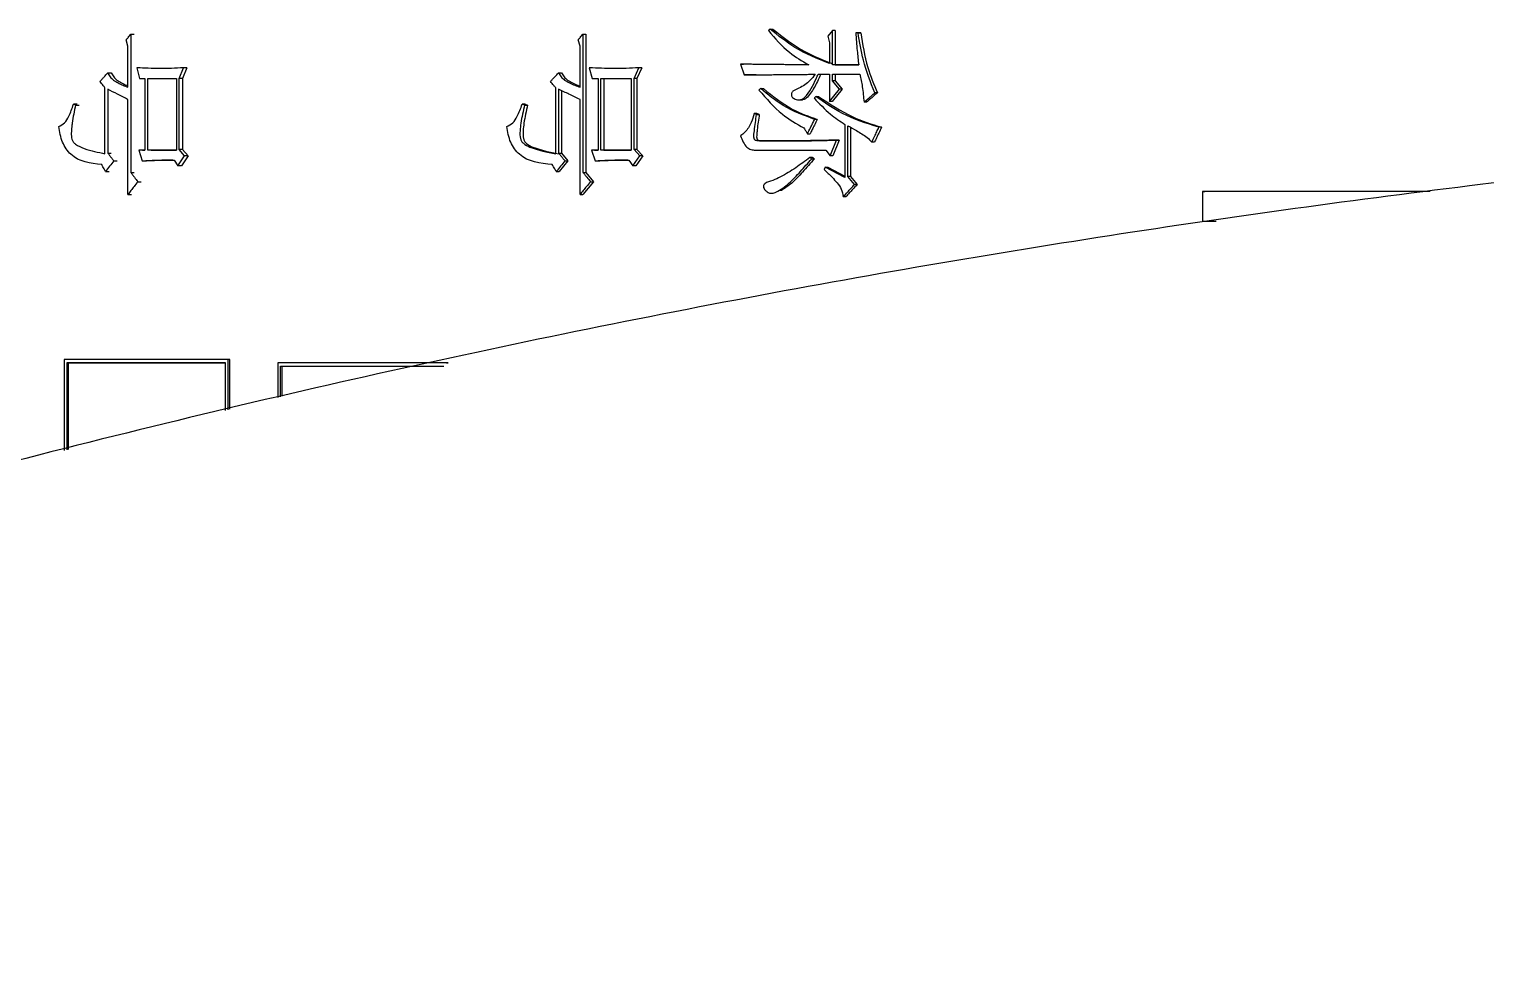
# Model space of a CAD drawing. Header units: millimetres. Extents: x 2063 to 4500, y 825 to 2548.
# Drawn here: x 3172.11 to 3194.12, y 1504.38 to 1518.51 of the extents above; entities that cross this region are included whole.
import ezdxf

# ---------------------------------------------------------------- set-up
doc = ezdxf.new("R2010")
doc.units = ezdxf.units.MM

msp = doc.modelspace()

# ---------------------------------------------------------------- linework, layer by layer
at = {"color": 7, "linetype": 'Continuous', "lineweight": 25}
for p, q in [((3183.307, 1518.514), (3183.348, 1518.514)), ((3173.606, 1518.254), (3173.581, 1518.351)), ((3173.648, 1518.438), (3173.648, 1516.35)), ((3173.648, 1518.438), (3173.701, 1518.438)), ((3180.435, 1518.254), (3180.408, 1518.351)), ((3180.479, 1518.438), (3180.479, 1516.35)), ((3180.479, 1518.438), (3180.523, 1518.438)), ((3180.523, 1518.438), (3180.523, 1516.35)), ((3184.248, 1518.492), (3184.176, 1518.405)), ((3184.176, 1518.405), (3184.203, 1518.308)), ((3184.203, 1518.308), (3184.203, 1517.994)), ((3184.248, 1517.973), (3184.248, 1518.492)), ((3184.287, 1518.492), (3184.248, 1518.492)), ((3184.287, 1518.492), (3184.287, 1517.973)), ((3184.635, 1518.459), (3184.599, 1518.459)), ((3184.638, 1518.459), (3184.599, 1518.459)), ((3184.635, 1518.459), (3184.674, 1518.459)), ((3184.674, 1518.459), (3184.638, 1518.459)), ((3173.606, 1517.637), (3173.606, 1518.254)), ((3180.435, 1517.637), (3180.435, 1518.254)), ((3173.301, 1517.854), (3173.355, 1517.854)), ((3173.739, 1517.929), (3173.78, 1517.767)), ((3173.792, 1517.929), (3173.739, 1517.929)), ((3174.378, 1517.767), (3174.445, 1517.929)), ((3174.497, 1517.929), (3174.431, 1517.767)), ((3174.497, 1517.929), (3174.445, 1517.929)), ((3180.111, 1517.854), (3180.156, 1517.854)), ((3180.575, 1517.929), (3180.619, 1517.767)), ((3180.619, 1517.929), (3180.575, 1517.929)), ((3181.252, 1517.767), (3181.322, 1517.929)), ((3181.366, 1517.929), (3181.295, 1517.767)), ((3181.366, 1517.929), (3181.322, 1517.929)), ((3182.861, 1517.983), (3182.914, 1517.821)), ((3182.861, 1517.983), (3182.902, 1517.983)), ((3184.644, 1517.973), (3184.248, 1517.973)), ((3184.287, 1517.973), (3184.248, 1517.973)), ((3184.287, 1517.973), (3184.644, 1517.973)), ((3173.259, 1516.631), (3173.259, 1517.626)), ((3173.78, 1517.767), (3173.863, 1517.767)), ((3173.863, 1517.767), (3173.863, 1516.685)), ((3173.904, 1517.767), (3174.337, 1517.767)), ((3173.904, 1516.685), (3173.904, 1517.767)), ((3174.337, 1517.767), (3174.337, 1516.685)), ((3174.378, 1516.696), (3174.378, 1517.767)), ((3174.431, 1517.767), (3174.378, 1517.767)), ((3174.431, 1517.767), (3174.431, 1516.696)), ((3180.067, 1516.631), (3180.067, 1517.626)), ((3180.619, 1517.767), (3180.707, 1517.767)), ((3180.707, 1517.767), (3180.707, 1516.685)), ((3180.75, 1517.767), (3181.208, 1517.767)), ((3180.75, 1516.685), (3180.75, 1517.767)), ((3180.795, 1517.767), (3180.795, 1516.685)), ((3181.208, 1517.767), (3181.208, 1516.685)), ((3181.252, 1516.696), (3181.252, 1517.767)), ((3181.295, 1517.767), (3181.252, 1517.767)), ((3181.295, 1517.767), (3181.295, 1516.696)), ((3182.956, 1517.821), (3182.914, 1517.821)), ((3183.094, 1517.823), (3182.956, 1517.821)), ((3184.032, 1517.832), (3184.203, 1517.832)), ((3184.203, 1517.832), (3184.203, 1517.421)), ((3184.248, 1517.832), (3184.662, 1517.832)), ((3184.248, 1517.735), (3184.248, 1517.832)), ((3184.356, 1517.605), (3184.248, 1517.735)), ((3184.287, 1517.735), (3184.248, 1517.735)), ((3184.287, 1517.832), (3184.287, 1517.735)), ((3184.287, 1517.735), (3184.395, 1517.605)), ((3173.301, 1517.605), (3173.301, 1516.642)), ((3173.606, 1516.015), (3173.606, 1517.453)), ((3180.111, 1517.605), (3180.111, 1516.642)), ((3180.156, 1517.584), (3180.156, 1516.642)), ((3180.435, 1516.015), (3180.435, 1517.453)), ((3183.164, 1517.616), (3183.205, 1517.616)), ((3183.756, 1517.446), (3183.796, 1517.446)), ((3183.996, 1517.497), (3184.036, 1517.497)), ((3184.203, 1517.421), (3184.356, 1517.605)), ((3184.243, 1517.421), (3184.203, 1517.421)), ((3184.395, 1517.605), (3184.243, 1517.421)), ((3184.395, 1517.605), (3184.356, 1517.605)), ((3184.764, 1517.41), (3184.725, 1517.41)), ((3184.926, 1517.551), (3184.887, 1517.551)), ((3172.815, 1517.367), (3172.783, 1517.378)), ((3172.837, 1517.378), (3172.783, 1517.378)), ((3172.815, 1517.367), (3172.87, 1517.367)), ((3179.596, 1517.367), (3179.561, 1517.378)), ((3179.607, 1517.378), (3179.561, 1517.378)), ((3179.596, 1517.367), (3179.642, 1517.367)), ((3179.607, 1517.378), (3179.642, 1517.367)), ((3183.102, 1517.226), (3183.066, 1517.237)), ((3183.102, 1517.226), (3183.143, 1517.226)), ((3183.143, 1517.226), (3183.107, 1517.237)), ((3184.018, 1517.151), (3183.978, 1517.151)), ((3184.437, 1517.075), (3184.437, 1516.274)), ((3184.482, 1516.285), (3184.482, 1517.053)), ((3184.521, 1517.031), (3184.521, 1516.285)), ((3184.989, 1517.032), (3184.95, 1517.032)), ((3183.17, 1516.826), (3183.128, 1516.826)), ((3183.871, 1516.934), (3183.911, 1516.934)), ((3184.212, 1516.599), (3184.311, 1516.837)), ((3184.35, 1516.837), (3184.252, 1516.599)), ((3184.35, 1516.837), (3184.311, 1516.837)), ((3173.301, 1516.642), (3173.355, 1516.642)), ((3173.772, 1516.685), (3173.821, 1516.523)), ((3173.863, 1516.685), (3173.772, 1516.685)), ((3173.825, 1516.685), (3173.772, 1516.685)), ((3173.825, 1516.685), (3173.863, 1516.685)), ((3174.337, 1516.685), (3173.904, 1516.685)), ((3173.957, 1516.685), (3173.904, 1516.685)), ((3173.958, 1516.685), (3174.337, 1516.685)), ((3174.303, 1516.534), (3174.362, 1516.447)), ((3174.362, 1516.447), (3174.462, 1516.599)), ((3174.462, 1516.599), (3174.378, 1516.696)), ((3174.431, 1516.696), (3174.378, 1516.696)), ((3174.514, 1516.599), (3174.414, 1516.447)), ((3174.431, 1516.696), (3174.514, 1516.599)), ((3174.514, 1516.599), (3174.462, 1516.599)), ((3180.111, 1516.642), (3180.156, 1516.642)), ((3180.156, 1516.642), (3180.252, 1516.523)), ((3180.61, 1516.685), (3180.663, 1516.523)), ((3180.707, 1516.685), (3180.61, 1516.685)), ((3180.654, 1516.685), (3180.61, 1516.685)), ((3180.654, 1516.685), (3180.707, 1516.685)), ((3181.208, 1516.685), (3180.75, 1516.685)), ((3180.795, 1516.685), (3180.75, 1516.685)), ((3180.795, 1516.685), (3181.208, 1516.685)), ((3181.173, 1516.534), (3181.234, 1516.447)), ((3181.234, 1516.447), (3181.34, 1516.599)), ((3181.34, 1516.599), (3181.252, 1516.696)), ((3181.295, 1516.696), (3181.252, 1516.696)), ((3181.384, 1516.599), (3181.278, 1516.447)), ((3181.295, 1516.696), (3181.384, 1516.599)), ((3181.384, 1516.599), (3181.34, 1516.599)), ((3183.084, 1516.685), (3184.149, 1516.685)), ((3183.947, 1516.577), (3183.907, 1516.577)), ((3183.933, 1516.556), (3183.974, 1516.556)), ((3184.149, 1516.685), (3184.212, 1516.599)), ((3184.252, 1516.599), (3184.212, 1516.599)), ((3173.268, 1516.361), (3173.322, 1516.361)), ((3173.391, 1516.523), (3173.445, 1516.523)), ((3173.648, 1516.35), (3173.701, 1516.35)), ((3173.821, 1516.523), (3173.875, 1516.523)), ((3174.414, 1516.447), (3174.362, 1516.447)), ((3180.076, 1516.361), (3180.121, 1516.361)), ((3180.252, 1516.523), (3180.121, 1516.361)), ((3180.207, 1516.523), (3180.252, 1516.523)), ((3180.479, 1516.35), (3180.523, 1516.35)), ((3180.523, 1516.35), (3180.637, 1516.209)), ((3180.663, 1516.523), (3180.707, 1516.523)), ((3181.278, 1516.447), (3181.234, 1516.447)), ((3184.14, 1516.426), (3184.122, 1516.393)), ((3184.437, 1516.274), (3184.14, 1516.426)), ((3184.14, 1516.426), (3184.18, 1516.426)), ((3184.18, 1516.426), (3184.437, 1516.294)), ((3173.755, 1516.209), (3173.808, 1516.209)), ((3180.637, 1516.209), (3180.479, 1516.015)), ((3180.593, 1516.209), (3180.637, 1516.209)), ((3184.581, 1516.166), (3184.482, 1516.285)), ((3184.521, 1516.285), (3184.482, 1516.285)), ((3184.521, 1516.285), (3184.62, 1516.166)), ((3184.62, 1516.166), (3184.581, 1516.166)), ((3173.606, 1516.015), (3173.66, 1516.015)), ((3180.435, 1516.015), (3180.479, 1516.015)), ((3183.445, 1516.079), (3183.486, 1516.079)), ((3184.449, 1515.982), (3184.41, 1515.982)), ((3189.839, 1516.062), (3189.839, 1515.613)), ((3189.839, 1516.062), (3189.871, 1516.062)), ((3189.839, 1515.613), (3190.043, 1515.613)), ((3172.644, 1513.524), (3172.644, 1512.149)), ((3172.672, 1513.524), (3172.644, 1513.524)), ((3174.504, 1513.524), (3172.672, 1513.524)), ((3172.682, 1513.474), (3172.682, 1512.159)), ((3172.71, 1513.474), (3172.682, 1513.474)), ((3172.71, 1512.165), (3172.71, 1513.474)), ((3175.145, 1513.524), (3174.706, 1513.524)), ((3175.081, 1512.755), (3175.081, 1513.474)), ((3175.119, 1512.765), (3175.119, 1513.524)), ((3175.145, 1513.524), (3175.119, 1513.524)), ((3175.145, 1512.771), (3175.145, 1513.524)), ((3175.869, 1513.474), (3175.869, 1512.951)), ((3175.894, 1513.474), (3175.869, 1513.474)), ((3178.442, 1513.474), (3175.894, 1513.474)), ((3178.418, 1513.474), (3178.442, 1513.474)), ((3175.908, 1512.961), (3175.908, 1513.424)), ((3175.908, 1513.424), (3175.933, 1513.424)), ((3175.933, 1512.967), (3175.933, 1513.424))]:
    msp.add_line(p, q, dxfattribs=at)
at = {"color": 7, "linetype": 'Continuous', "lineweight": 25, "flags": 128}
for points in [[(3183.307, 1518.514), (3183.294, 1518.503), (3183.28, 1518.492)], [(3183.164, 1517.616), (3183.157, 1517.61), (3183.147, 1517.602), (3183.137, 1517.594)], [(3183.996, 1517.497), (3183.99, 1517.491), (3183.98, 1517.483), (3183.969, 1517.475)], [(3183.107, 1517.237), (3183.09, 1517.237), (3183.078, 1517.237), (3183.066, 1517.237)], [(3183.933, 1516.556), (3183.92, 1516.566), (3183.907, 1516.577)], [(3183.947, 1516.577), (3183.954, 1516.572), (3183.96, 1516.566), (3183.974, 1516.556)]]:
    msp.add_lwpolyline(points, dxfattribs=at)
at = {"color": 7, "linetype": 'Continuous', "lineweight": 25}
for points, knots in [([(3184.203, 1517.994), (3184.024, 1518.066), (3183.703, 1518.195), (3183.429, 1518.416), (3183.307, 1518.514)], [0, 0, 0, 0, 0.55626, 1, 1, 1, 1]), ([(3183.348, 1518.514), (3183.504, 1518.391), (3183.781, 1518.174), (3184.102, 1518.049), (3184.243, 1517.994)], [0, 0, 0, 0, 0.5633447, 1, 1, 1, 1]), ([(3173.581, 1518.351), (3173.591, 1518.364), (3173.607, 1518.384), (3173.629, 1518.413), (3173.641, 1518.429), (3173.648, 1518.438)], [0, 0, 0, 0, 0.4283604, 0.7141802, 1, 1, 1, 1]), ([(3180.408, 1518.351), (3180.418, 1518.364), (3180.435, 1518.384), (3180.458, 1518.413), (3180.472, 1518.43), (3180.479, 1518.438)], [0, 0, 0, 0, 0.42836, 0.71418, 1, 1, 1, 1]), ([(3183.28, 1518.492), (3183.381, 1518.375), (3183.56, 1518.167), (3183.789, 1518.032), (3183.889, 1517.973)], [0, 0, 0, 0, 0.56439, 1, 1, 1, 1]), ([(3184.599, 1518.459), (3184.606, 1518.369), (3184.618, 1518.207), (3184.636, 1518.045), (3184.644, 1517.973)], [0, 0, 0, 0, 0.555754, 1, 1, 1, 1]), ([(3184.887, 1517.551), (3184.823, 1517.714), (3184.707, 1518.007), (3184.657, 1518.32), (3184.635, 1518.459)], [0, 0, 0, 0, 0.557097, 1, 1, 1, 1]), ([(3184.674, 1518.459), (3184.702, 1518.283), (3184.753, 1517.968), (3184.873, 1517.678), (3184.926, 1517.551)], [0, 0, 0, 0, 0.5629725, 1, 1, 1, 1]), ([(3173.185, 1517.724), (3173.196, 1517.735), (3173.216, 1517.758), (3173.255, 1517.802), (3173.283, 1517.833), (3173.301, 1517.854)], [0, 0, 0, 0, 0.2674634, 0.534927, 1, 1, 1, 1]), ([(3173.301, 1517.854), (3173.312, 1517.832), (3173.335, 1517.789), (3173.39, 1517.739), (3173.457, 1517.699), (3173.531, 1517.665), (3173.581, 1517.646), (3173.606, 1517.637)], [0, 0, 0, 0, 0.176065, 0.348002, 0.566634, 0.783694, 1, 1, 1, 1]), ([(3173.355, 1517.854), (3173.366, 1517.832), (3173.389, 1517.789), (3173.444, 1517.739), (3173.51, 1517.699), (3173.567, 1517.672), (3173.599, 1517.66), (3173.606, 1517.658)], [0, 0, 0, 0, 0.208214, 0.411477, 0.669881, 0.9264, 1, 1, 1, 1]), ([(3174.445, 1517.929), (3174.385, 1517.926), (3174.266, 1517.92), (3174.031, 1517.916), (3173.855, 1517.924), (3173.739, 1517.929)], [0, 0, 0, 0, 0.2520851, 0.5041975, 1, 1, 1, 1]), ([(3179.989, 1517.724), (3180, 1517.735), (3180.021, 1517.759), (3180.062, 1517.802), (3180.092, 1517.834), (3180.111, 1517.854)], [0, 0, 0, 0, 0.267463, 0.534927, 1, 1, 1, 1]), ([(3180.111, 1517.854), (3180.123, 1517.832), (3180.147, 1517.789), (3180.206, 1517.739), (3180.276, 1517.699), (3180.355, 1517.665), (3180.408, 1517.646), (3180.435, 1517.637)], [0, 0, 0, 0, 0.176065, 0.348002, 0.566634, 0.783694, 1, 1, 1, 1]), ([(3180.156, 1517.854), (3180.168, 1517.832), (3180.192, 1517.789), (3180.251, 1517.739), (3180.321, 1517.699), (3180.385, 1517.671), (3180.423, 1517.657), (3180.435, 1517.653)], [0, 0, 0, 0, 0.200458, 0.396149, 0.644927, 0.891891, 1, 1, 1, 1]), ([(3181.322, 1517.929), (3181.259, 1517.926), (3181.134, 1517.92), (3180.884, 1517.916), (3180.698, 1517.924), (3180.575, 1517.929)], [0, 0, 0, 0, 0.252085, 0.504198, 1, 1, 1, 1]), ([(3183.889, 1517.973), (3183.784, 1517.974), (3183.665, 1517.975), (3183.521, 1517.977), (3183.456, 1517.977), (3183.377, 1517.978), (3183.298, 1517.979), (3183.22, 1517.98), (3183.141, 1517.981), (3183.076, 1517.981), (3183.03, 1517.982), (3182.998, 1517.982), (3182.965, 1517.982), (3182.932, 1517.983), (3182.906, 1517.983), (3182.885, 1517.983), (3182.869, 1517.983), (3182.861, 1517.983)], [0, 0, 0, 0, 0.305862, 0.344095, 0.42056, 0.497026, 0.573491, 0.649956, 0.726422, 0.802887, 0.84112, 0.860236, 0.898469, 0.936701, 0.955818, 0.974934, 1, 1, 1, 1]), ([(3173.259, 1517.626), (3173.25, 1517.639), (3173.233, 1517.661), (3173.208, 1517.694), (3173.193, 1517.714), (3173.185, 1517.724)], [0, 0, 0, 0, 0.384577, 0.692287, 1, 1, 1, 1]), ([(3180.067, 1517.626), (3180.057, 1517.639), (3180.039, 1517.661), (3180.013, 1517.694), (3179.997, 1517.714), (3179.989, 1517.724)], [0, 0, 0, 0, 0.384577, 0.692288, 1, 1, 1, 1]), ([(3182.914, 1517.821), (3183.032, 1517.822), (3183.179, 1517.824), (3183.356, 1517.826), (3183.43, 1517.826), (3183.504, 1517.827), (3183.563, 1517.828), (3183.636, 1517.828), (3183.695, 1517.829), (3183.755, 1517.83), (3183.799, 1517.83), (3183.836, 1517.83), (3183.873, 1517.831), (3183.902, 1517.831), (3183.932, 1517.831), (3183.958, 1517.832), (3183.976, 1517.832), (3183.987, 1517.832)], [0, 0, 0, 0, 0.329938, 0.412422, 0.494907, 0.536149, 0.618633, 0.659875, 0.74236, 0.783602, 0.824844, 0.866086, 0.886707, 0.927949, 0.94857, 0.969192, 1, 1, 1, 1]), ([(3183.987, 1517.832), (3183.962, 1517.8), (3183.894, 1517.714), (3183.777, 1517.631), (3183.678, 1517.596), (3183.643, 1517.57), (3183.632, 1517.554), (3183.627, 1517.535), (3183.627, 1517.516), (3183.633, 1517.496), (3183.648, 1517.477), (3183.681, 1517.457), (3183.724, 1517.443), (3183.772, 1517.446), (3183.815, 1517.469), (3183.915, 1517.576), (3183.977, 1517.711), (3184.028, 1517.822), (3184.032, 1517.832)], [0, 0, 0, 0, 0.104817, 0.288489, 0.371154, 0.389962, 0.405383, 0.420813, 0.436756, 0.454227, 0.471615, 0.498268, 0.557765, 0.592477, 0.62706, 0.687172, 0.972715, 1, 1, 1, 1]), ([(3184.072, 1517.832), (3184.055, 1517.795), (3184.01, 1517.695), (3183.939, 1517.57), (3183.867, 1517.478), (3183.821, 1517.449), (3183.801, 1517.448), (3183.796, 1517.447)], [0, 0, 0, 0, 0.248213, 0.663929, 0.873309, 0.966875, 1, 1, 1, 1]), ([(3184.662, 1517.832), (3184.675, 1517.769), (3184.704, 1517.63), (3184.717, 1517.488), (3184.725, 1517.41)], [0, 0, 0, 0, 0.449849, 1, 1, 1, 1]), ([(3173.606, 1517.453), (3173.58, 1517.466), (3173.528, 1517.492), (3173.426, 1517.543), (3173.35, 1517.58), (3173.301, 1517.605)], [0, 0, 0, 0, 0.257226, 0.514452, 1, 1, 1, 1]), ([(3180.435, 1517.453), (3180.407, 1517.466), (3180.351, 1517.492), (3180.243, 1517.543), (3180.163, 1517.58), (3180.111, 1517.605)], [0, 0, 0, 0, 0.257226, 0.514452, 1, 1, 1, 1]), ([(3183.137, 1517.594), (3183.249, 1517.464), (3183.448, 1517.232), (3183.705, 1517.085), (3183.817, 1517.021)], [0, 0, 0, 0, 0.564262, 1, 1, 1, 1]), ([(3183.978, 1517.151), (3183.815, 1517.211), (3183.52, 1517.319), (3183.273, 1517.524), (3183.164, 1517.616)], [0, 0, 0, 0, 0.555457, 1, 1, 1, 1]), ([(3183.205, 1517.616), (3183.346, 1517.502), (3183.594, 1517.3), (3183.89, 1517.196), (3184.018, 1517.151)], [0, 0, 0, 0, 0.564, 1, 1, 1, 1]), ([(3183.969, 1517.475), (3184.049, 1517.389), (3184.191, 1517.236), (3184.362, 1517.124), (3184.437, 1517.075)], [0, 0, 0, 0, 0.563218, 1, 1, 1, 1]), ([(3184.95, 1517.032), (3184.761, 1517.091), (3184.422, 1517.198), (3184.127, 1517.405), (3183.996, 1517.497)], [0, 0, 0, 0, 0.556899, 1, 1, 1, 1]), ([(3184.036, 1517.497), (3184.205, 1517.385), (3184.504, 1517.185), (3184.841, 1517.078), (3184.989, 1517.032)], [0, 0, 0, 0, 0.562345, 1, 1, 1, 1]), ([(3184.725, 1517.41), (3184.749, 1517.431), (3184.788, 1517.465), (3184.842, 1517.512), (3184.872, 1517.538), (3184.887, 1517.551)], [0, 0, 0, 0, 0.447799, 0.7239, 1, 1, 1, 1]), ([(3184.926, 1517.551), (3184.902, 1517.53), (3184.863, 1517.496), (3184.809, 1517.449), (3184.779, 1517.423), (3184.764, 1517.41)], [0, 0, 0, 0, 0.448155, 0.724078, 1, 1, 1, 1]), ([(3214.929, 1517.398), (3212.368, 1517.373), (3208.788, 1517.338), (3203.519, 1517.059), (3199.054, 1516.724), (3193.738, 1516.158), (3188.169, 1515.385), (3182.356, 1514.375), (3176.384, 1513.119), (3170.308, 1511.608), (3164.17, 1509.837), (3158.005, 1507.803), (3151.842, 1505.504), (3145.705, 1502.939), (3139.617, 1500.108), (3133.597, 1497.014), (3127.664, 1493.66), (3121.835, 1490.048), (3116.125, 1486.182), (3110.55, 1482.068), (3105.123, 1477.711), (3099.857, 1473.116), (3094.766, 1468.292), (3089.861, 1463.244), (3085.154, 1457.981), (3080.656, 1452.511), (3076.378, 1446.843), (3072.329, 1440.986), (3068.52, 1434.949), (3064.958, 1428.743), (3061.653, 1422.379), (3058.612, 1415.866), (3055.843, 1409.217), (3053.352, 1402.443), (3051.147, 1395.555), (3049.232, 1388.566), (3047.614, 1381.489), (3046.296, 1374.335), (3045.283, 1367.118), (3044.579, 1359.851), (3044.186, 1352.547), (3044.107, 1345.219), (3044.344, 1337.881), (3044.898, 1330.546), (3045.77, 1323.228), (3046.96, 1315.941), (3048.469, 1308.699), (3050.294, 1301.514), (3052.434, 1294.401), (3054.888, 1287.374), (3057.653, 1280.445), (3060.725, 1273.629), (3064.103, 1266.938), (3067.78, 1260.386), (3071.754, 1253.986), (3076.019, 1247.751), (3080.57, 1241.693), (3085.402, 1235.824), (3090.509, 1230.158), (3095.886, 1224.705), (3101.332, 1219.658), (3106.806, 1215.006), (3112.264, 1210.736), (3117.889, 1206.694), (3123.67, 1202.885), (3129.598, 1199.317), (3135.66, 1195.995), (3141.846, 1192.925), (3148.143, 1190.112), (3154.536, 1187.56), (3161.011, 1185.274), (3167.549, 1183.257), (3174.124, 1181.515), (3180.697, 1180.05), (3187.191, 1178.868), (3193.48, 1177.971), (3199.004, 1177.388), (3203.887, 1177.02), (3208.711, 1176.78), (3214.685, 1176.663), (3220.202, 1176.774), (3225.471, 1177.045), (3229.936, 1177.383), (3235.252, 1177.948), (3240.821, 1178.721), (3246.634, 1179.731), (3252.605, 1180.987), (3258.681, 1182.498), (3264.819, 1184.269), (3270.985, 1186.303), (3277.148, 1188.602), (3283.285, 1191.168), (3289.373, 1193.998), (3295.393, 1197.092), (3301.325, 1200.446), (3307.155, 1204.059), (3312.864, 1207.924), (3318.44, 1212.038), (3323.867, 1216.396), (3329.133, 1220.99), (3334.224, 1225.814), (3339.129, 1230.862), (3343.836, 1236.125), (3348.334, 1241.595), (3352.612, 1247.263), (3356.661, 1253.12), (3360.47, 1259.157), (3364.032, 1265.363), (3367.337, 1271.728), (3370.38, 1278.24), (3373.141, 1284.891), (3375.479, 1291.173), (3376.757, 1295.278), (3377.32, 1297.087)], [0, 0, 0, 0, 0.0102074, 0.014274, 0.021037, 0.0280561, 0.0355867, 0.0434511, 0.0515783, 0.0599113, 0.0684099, 0.0770439, 0.085791, 0.0946336, 0.1035582, 0.112554, 0.1216124, 0.1307262, 0.1398897, 0.1490979, 0.1583469, 0.1676331, 0.1769537, 0.1863062, 0.1956884, 0.2050985, 0.2145348, 0.2239961, 0.233481, 0.2429885, 0.2525178, 0.262068, 0.2716385, 0.2812287, 0.2908382, 0.3004664, 0.3101132, 0.3197782, 0.3294613, 0.3391624, 0.3488814, 0.3586183, 0.3683733, 0.3781464, 0.387938, 0.3977483, 0.4075776, 0.4174265, 0.4272956, 0.4371854, 0.4470968, 0.4570307, 0.4669882, 0.4769704, 0.486979, 0.4970156, 0.5070822, 0.5171812, 0.5273154, 0.5374882, 0.5477037, 0.5569145, 0.5661226, 0.5753266, 0.5845258, 0.5937191, 0.6029052, 0.6120821, 0.6212471, 0.6303962, 0.6395236, 0.6486197, 0.6576679, 0.6666375, 0.6754633, 0.6839789, 0.6919633, 0.6976055, 0.7035012, 0.7112199, 0.7214273, 0.7254939, 0.7322569, 0.739276, 0.7468066, 0.754671, 0.7627982, 0.7711312, 0.7796298, 0.7882638, 0.7970109, 0.8058535, 0.8147781, 0.8237739, 0.8328323, 0.8419461, 0.8511096, 0.8603178, 0.8695668, 0.878853, 0.8881736, 0.8975261, 0.9069083, 0.9163184, 0.9257547, 0.935216, 0.9447009, 0.9542084, 0.9637377, 0.9732879, 0.9828584, 0.9924486, 1, 1, 1, 1]), ([(3172.561, 1517.042), (3172.592, 1517.058), (3172.656, 1517.09), (3172.727, 1517.217), (3172.761, 1517.317), (3172.783, 1517.378)], [0, 0, 0, 0, 0.2675988, 0.548584, 1, 1, 1, 1]), ([(3172.815, 1517.367), (3172.796, 1517.276), (3172.773, 1517.167), (3172.755, 1517.025), (3172.749, 1516.944), (3172.752, 1516.864), (3172.778, 1516.807), (3172.84, 1516.751), (3173.001, 1516.685), (3173.155, 1516.653), (3173.259, 1516.631)], [0, 0, 0, 0, 0.237785, 0.287938, 0.366632, 0.446055, 0.486951, 0.527634, 0.676721, 1, 1, 1, 1]), ([(3179.327, 1517.042), (3179.36, 1517.058), (3179.427, 1517.09), (3179.502, 1517.217), (3179.539, 1517.317), (3179.561, 1517.378)], [0, 0, 0, 0, 0.267599, 0.548584, 1, 1, 1, 1]), ([(3179.596, 1517.367), (3179.576, 1517.276), (3179.546, 1517.147), (3179.528, 1516.978), (3179.525, 1516.883), (3179.549, 1516.818), (3179.596, 1516.769), (3179.768, 1516.688), (3179.936, 1516.656), (3180.067, 1516.631)], [0, 0, 0, 0, 0.238484, 0.337767, 0.43778, 0.475122, 0.512592, 0.618725, 1, 1, 1, 1]), ([(3179.642, 1517.367), (3179.621, 1517.276), (3179.592, 1517.147), (3179.574, 1516.978), (3179.571, 1516.883), (3179.595, 1516.818), (3179.642, 1516.768), (3179.813, 1516.688), (3179.981, 1516.656), (3180.112, 1516.631)], [0, 0, 0, 0, 0.238634, 0.338047, 0.438194, 0.475532, 0.512995, 0.619423, 1, 1, 1, 1]), ([(3183.066, 1517.237), (3183.052, 1517.192), (3183.029, 1517.118), (3182.982, 1517.022), (3182.926, 1516.955), (3182.882, 1516.919), (3182.861, 1516.902)], [0, 0, 0, 0, 0.347242, 0.568885, 0.786213, 1, 1, 1, 1]), ([(3183.128, 1516.826), (3183.117, 1516.827), (3183.1, 1516.828), (3183.081, 1516.836), (3183.071, 1516.845), (3183.064, 1516.86), (3183.057, 1516.905), (3183.07, 1516.987), (3183.083, 1517.103), (3183.095, 1517.185), (3183.102, 1517.226)], [0, 0, 0, 0, 0.083125, 0.11875, 0.147804, 0.176837, 0.225893, 0.446677, 0.723242, 1, 1, 1, 1]), ([(3183.143, 1517.226), (3183.131, 1517.149), (3183.117, 1517.054), (3183.106, 1516.947), (3183.103, 1516.905), (3183.102, 1516.876), (3183.107, 1516.855), (3183.115, 1516.843), (3183.128, 1516.833), (3183.147, 1516.827), (3183.162, 1516.826), (3183.17, 1516.826)], [0, 0, 0, 0, 0.518554, 0.63647, 0.716192, 0.79519, 0.830159, 0.859959, 0.88982, 0.943206, 1, 1, 1, 1]), ([(3173.21, 1516.469), (3173.039, 1516.487), (3172.799, 1516.513), (3172.602, 1516.802), (3172.575, 1516.961), (3172.561, 1517.042)], [0, 0, 0, 0, 0.544628, 0.767125, 1, 1, 1, 1]), ([(3180.015, 1516.469), (3179.834, 1516.487), (3179.579, 1516.513), (3179.37, 1516.802), (3179.341, 1516.961), (3179.327, 1517.042)], [0, 0, 0, 0, 0.544628, 0.767125, 1, 1, 1, 1]), ([(3183.817, 1517.021), (3183.826, 1517.006), (3183.844, 1516.977), (3183.862, 1516.949), (3183.871, 1516.934)], [0, 0, 0, 0, 0.499999, 1, 1, 1, 1]), ([(3183.871, 1516.934), (3183.886, 1516.964), (3183.911, 1517.015), (3183.947, 1517.087), (3183.968, 1517.129), (3183.978, 1517.151)], [0, 0, 0, 0, 0.410172, 0.705086, 1, 1, 1, 1]), ([(3184.018, 1517.151), (3184.004, 1517.121), (3183.978, 1517.07), (3183.943, 1516.998), (3183.922, 1516.955), (3183.911, 1516.934)], [0, 0, 0, 0, 0.410293, 0.705146, 1, 1, 1, 1]), ([(3184.482, 1517.053), (3184.525, 1517.03), (3184.596, 1516.991), (3184.693, 1516.932), (3184.776, 1516.88), (3184.82, 1516.83), (3184.842, 1516.804)], [0, 0, 0, 0, 0.337761, 0.556951, 0.777135, 1, 1, 1, 1]), ([(3184.842, 1516.804), (3184.856, 1516.834), (3184.881, 1516.887), (3184.917, 1516.963), (3184.939, 1517.009), (3184.95, 1517.032)], [0, 0, 0, 0, 0.394861, 0.69743, 1, 1, 1, 1]), ([(3184.989, 1517.032), (3184.975, 1517.002), (3184.95, 1516.949), (3184.914, 1516.873), (3184.892, 1516.827), (3184.881, 1516.804)], [0, 0, 0, 0, 0.394967, 0.69748, 1, 1, 1, 1]), ([(3182.861, 1516.902), (3182.885, 1516.838), (3182.919, 1516.749), (3183.015, 1516.689), (3183.061, 1516.687), (3183.084, 1516.685)], [0, 0, 0, 0, 0.574092, 0.788689, 1, 1, 1, 1]), ([(3184.311, 1516.837), (3184.304, 1516.837), (3184.289, 1516.836), (3184.268, 1516.836), (3184.247, 1516.835), (3184.225, 1516.835), (3184.204, 1516.834), (3184.186, 1516.834), (3184.169, 1516.833), (3184.151, 1516.833), (3184.13, 1516.833), (3184.101, 1516.832), (3184.066, 1516.831), (3184.023, 1516.83), (3183.988, 1516.83), (3183.952, 1516.829), (3183.917, 1516.829), (3183.874, 1516.828), (3183.839, 1516.828), (3183.803, 1516.828), (3183.768, 1516.828), (3183.725, 1516.827), (3183.69, 1516.827), (3183.655, 1516.827), (3183.619, 1516.827), (3183.563, 1516.827), (3183.492, 1516.826), (3183.428, 1516.826), (3183.389, 1516.826), (3183.372, 1516.826), (3183.354, 1516.826), (3183.336, 1516.826), (3183.319, 1516.826), (3183.301, 1516.826), (3183.28, 1516.826), (3183.262, 1516.826), (3183.25, 1516.826), (3183.241, 1516.826), (3183.232, 1516.826), (3183.223, 1516.826), (3183.214, 1516.826), (3183.206, 1516.826), (3183.195, 1516.826), (3183.186, 1516.826), (3183.177, 1516.826), (3183.169, 1516.826), (3183.158, 1516.826), (3183.149, 1516.826), (3183.139, 1516.826), (3183.133, 1516.826), (3183.128, 1516.826)], [0, 0, 0, 0, 0.01797, 0.035941, 0.053911, 0.071882, 0.089852, 0.107823, 0.116808, 0.134779, 0.152749, 0.17072, 0.20666, 0.242601, 0.278542, 0.296513, 0.332454, 0.368395, 0.404336, 0.422306, 0.458247, 0.494188, 0.530129, 0.5481, 0.584041, 0.619982, 0.691863, 0.763745, 0.781716, 0.790701, 0.808672, 0.826642, 0.835627, 0.853598, 0.871568, 0.889539, 0.898524, 0.903017, 0.912002, 0.920987, 0.92548, 0.934465, 0.94345, 0.952435, 0.956928, 0.965913, 0.974898, 0.983884, 0.988376, 1, 1, 1, 1]), ([(3183.17, 1516.826), (3183.308, 1516.826), (3183.54, 1516.826), (3183.934, 1516.827), (3184.19, 1516.833), (3184.35, 1516.837)], [0, 0, 0, 0, 0.351751, 0.593192, 1, 1, 1, 1]), ([(3184.881, 1516.804), (3184.878, 1516.804), (3184.871, 1516.804), (3184.858, 1516.804), (3184.848, 1516.804), (3184.842, 1516.804)], [0, 0, 0, 0, 0.2525, 0.505, 1, 1, 1, 1]), ([(3173.301, 1516.642), (3173.31, 1516.63), (3173.33, 1516.603), (3173.36, 1516.564), (3173.381, 1516.537), (3173.391, 1516.523)], [0, 0, 0, 0, 0.3146533, 0.657326, 1, 1, 1, 1]), ([(3173.821, 1516.523), (3173.825, 1516.523), (3173.833, 1516.524), (3173.845, 1516.524), (3173.857, 1516.525), (3173.869, 1516.526), (3173.881, 1516.526), (3173.893, 1516.527), (3173.903, 1516.527), (3173.913, 1516.528), (3173.923, 1516.528), (3173.934, 1516.529), (3173.95, 1516.53), (3173.966, 1516.53), (3173.982, 1516.531), (3173.994, 1516.531), (3174.01, 1516.532), (3174.026, 1516.532), (3174.042, 1516.532), (3174.054, 1516.533), (3174.069, 1516.533), (3174.085, 1516.533), (3174.101, 1516.533), (3174.117, 1516.534), (3174.133, 1516.534), (3174.149, 1516.534), (3174.161, 1516.534), (3174.173, 1516.534), (3174.185, 1516.534), (3174.195, 1516.534), (3174.203, 1516.534), (3174.211, 1516.534), (3174.219, 1516.534), (3174.227, 1516.534), (3174.233, 1516.534), (3174.239, 1516.534), (3174.246, 1516.534), (3174.254, 1516.534), (3174.262, 1516.534), (3174.27, 1516.534), (3174.278, 1516.534), (3174.286, 1516.534), (3174.294, 1516.534), (3174.3, 1516.534), (3174.303, 1516.534)], [0, 0, 0, 0, 0.024742, 0.049483, 0.074225, 0.098967, 0.123709, 0.14845, 0.173192, 0.185563, 0.210305, 0.235047, 0.259788, 0.309272, 0.334014, 0.358756, 0.383497, 0.432981, 0.457723, 0.482464, 0.507206, 0.55669, 0.581431, 0.606173, 0.655657, 0.680399, 0.70514, 0.729882, 0.754624, 0.779366, 0.791736, 0.804107, 0.828849, 0.84122, 0.853591, 0.865962, 0.878333, 0.903074, 0.915445, 0.927816, 0.952558, 0.964929, 0.9773, 1, 1, 1, 1]), ([(3174.286, 1516.534), (3174.277, 1516.534), (3174.204, 1516.534), (3174.067, 1516.532), (3173.939, 1516.526), (3173.875, 1516.523)], [0, 0, 0, 0, 0.061457, 0.530599, 1, 1, 1, 1]), ([(3180.111, 1516.642), (3180.121, 1516.63), (3180.142, 1516.604), (3180.174, 1516.564), (3180.196, 1516.537), (3180.207, 1516.523)], [0, 0, 0, 0, 0.314653, 0.657326, 1, 1, 1, 1]), ([(3180.663, 1516.523), (3180.667, 1516.523), (3180.675, 1516.524), (3180.688, 1516.524), (3180.7, 1516.525), (3180.713, 1516.526), (3180.726, 1516.526), (3180.738, 1516.527), (3180.749, 1516.527), (3180.759, 1516.528), (3180.77, 1516.528), (3180.782, 1516.529), (3180.799, 1516.53), (3180.816, 1516.53), (3180.833, 1516.531), (3180.845, 1516.531), (3180.862, 1516.532), (3180.879, 1516.532), (3180.896, 1516.533), (3180.908, 1516.533), (3180.925, 1516.533), (3180.942, 1516.533), (3180.959, 1516.534), (3180.976, 1516.534), (3180.993, 1516.534), (3181.009, 1516.534), (3181.022, 1516.534), (3181.035, 1516.534), (3181.047, 1516.534), (3181.058, 1516.534), (3181.066, 1516.534), (3181.075, 1516.534), (3181.083, 1516.534), (3181.091, 1516.534), (3181.098, 1516.534), (3181.104, 1516.534), (3181.113, 1516.534), (3181.121, 1516.534), (3181.129, 1516.534), (3181.138, 1516.534), (3181.146, 1516.534), (3181.155, 1516.534), (3181.163, 1516.534), (3181.169, 1516.534), (3181.173, 1516.534)], [0, 0, 0, 0, 0.0247417, 0.0494835, 0.0742252, 0.098967, 0.1237087, 0.1484505, 0.1731922, 0.1855631, 0.2103049, 0.2350466, 0.2597884, 0.309272, 0.3340138, 0.3587555, 0.3834973, 0.4329809, 0.4577227, 0.4824645, 0.5072062, 0.5566898, 0.5814315, 0.6061733, 0.6556568, 0.6803986, 0.7051403, 0.7298821, 0.7546238, 0.7793656, 0.7917365, 0.8041073, 0.8288491, 0.84122, 0.8535908, 0.8659617, 0.8783326, 0.9030743, 0.9154452, 0.9278161, 0.9525578, 0.9649287, 0.9772996, 1, 1, 1, 1]), ([(3181.158, 1516.534), (3181.143, 1516.534), (3181.061, 1516.534), (3180.911, 1516.532), (3180.775, 1516.526), (3180.707, 1516.523)], [0, 0, 0, 0, 0.093797, 0.546774, 1, 1, 1, 1]), ([(3183.907, 1516.577), (3183.836, 1516.523), (3183.695, 1516.414), (3183.504, 1516.301), (3183.347, 1516.223), (3183.254, 1516.204), (3183.213, 1516.167), (3183.205, 1516.153), (3183.204, 1516.137), (3183.209, 1516.116), (3183.226, 1516.085), (3183.256, 1516.056), (3183.297, 1516.035), (3183.344, 1516.032), (3183.45, 1516.072), (3183.596, 1516.183), (3183.765, 1516.363), (3183.877, 1516.489), (3183.932, 1516.554), (3183.933, 1516.556)], [0, 0, 0, 0, 0.146382, 0.292955, 0.366204, 0.439427, 0.447746, 0.45616, 0.463429, 0.472823, 0.489455, 0.518149, 0.540935, 0.563855, 0.597101, 0.728178, 0.861562, 0.99717, 1, 1, 1, 1]), ([(3183.974, 1516.556), (3183.914, 1516.487), (3183.804, 1516.362), (3183.648, 1516.191), (3183.535, 1516.115), (3183.484, 1516.081)], [0, 0, 0, 0, 0.394472, 0.728822, 1, 1, 1, 1]), ([(3173.268, 1516.361), (3173.26, 1516.375), (3173.247, 1516.4), (3173.228, 1516.436), (3173.216, 1516.458), (3173.21, 1516.469)], [0, 0, 0, 0, 0.39043, 0.695215, 1, 1, 1, 1]), ([(3173.391, 1516.523), (3173.371, 1516.496), (3173.33, 1516.442), (3173.288, 1516.388), (3173.268, 1516.361)], [0, 0, 0, 0, 0.499999, 1, 1, 1, 1]), ([(3173.648, 1516.35), (3173.657, 1516.337), (3173.676, 1516.313), (3173.712, 1516.266), (3173.738, 1516.231), (3173.755, 1516.209)], [0, 0, 0, 0, 0.2662451, 0.5324905, 1, 1, 1, 1]), ([(3180.076, 1516.361), (3180.068, 1516.375), (3180.054, 1516.4), (3180.033, 1516.436), (3180.021, 1516.458), (3180.015, 1516.469)], [0, 0, 0, 0, 0.39043, 0.695215, 1, 1, 1, 1]), ([(3180.207, 1516.523), (3180.185, 1516.496), (3180.142, 1516.442), (3180.098, 1516.388), (3180.076, 1516.361)], [0, 0, 0, 0, 0.499999, 1, 1, 1, 1]), ([(3180.479, 1516.35), (3180.489, 1516.338), (3180.509, 1516.313), (3180.547, 1516.266), (3180.575, 1516.231), (3180.593, 1516.209)], [0, 0, 0, 0, 0.266245, 0.532491, 1, 1, 1, 1]), ([(3184.122, 1516.393), (3184.163, 1516.355), (3184.231, 1516.291), (3184.318, 1516.193), (3184.39, 1516.101), (3184.403, 1516.022), (3184.41, 1515.982)], [0, 0, 0, 0, 0.335019, 0.553277, 0.774167, 1, 1, 1, 1]), ([(3173.755, 1516.209), (3173.736, 1516.184), (3173.702, 1516.139), (3173.652, 1516.075), (3173.621, 1516.035), (3173.606, 1516.015)], [0, 0, 0, 0, 0.384573, 0.692287, 1, 1, 1, 1]), ([(3180.593, 1516.209), (3180.572, 1516.184), (3180.536, 1516.139), (3180.483, 1516.075), (3180.451, 1516.035), (3180.435, 1516.015)], [0, 0, 0, 0, 0.3845731, 0.6922866, 1, 1, 1, 1]), ([(3184.41, 1515.982), (3184.432, 1516.006), (3184.471, 1516.048), (3184.528, 1516.11), (3184.563, 1516.147), (3184.581, 1516.166)], [0, 0, 0, 0, 0.386102, 0.693051, 1, 1, 1, 1]), ([(3184.62, 1516.166), (3184.598, 1516.142), (3184.558, 1516.1), (3184.502, 1516.039), (3184.467, 1516.001), (3184.449, 1515.982)], [0, 0, 0, 0, 0.386356, 0.693178, 1, 1, 1, 1]), ([(3193.274, 1516.062), (3192.95, 1516.062), (3191.796, 1516.062), (3190.658, 1516.062), (3189.839, 1516.062)], [0, 0, 0, 0, 0.280701, 1, 1, 1, 1]), ([(3193.274, 1516.062), (3192.959, 1516.062), (3191.816, 1516.062), (3190.688, 1516.062), (3189.871, 1516.062)], [0, 0, 0, 0, 0.2755349, 1, 1, 1, 1]), ([(3175.119, 1513.524), (3174.869, 1513.524), (3174.369, 1513.524), (3173.543, 1513.524), (3172.971, 1513.524), (3172.644, 1513.524)], [0, 0, 0, 0, 0.300085, 0.60017, 1, 1, 1, 1]), ([(3175.081, 1513.474), (3174.831, 1513.474), (3174.331, 1513.474), (3173.531, 1513.474), (3172.984, 1513.474), (3172.682, 1513.474)], [0, 0, 0, 0, 0.309667, 0.619333, 1, 1, 1, 1]), ([(3172.71, 1513.474), (3172.907, 1513.474), (3173.303, 1513.474), (3174.091, 1513.474), (3174.686, 1513.474), (3175.081, 1513.474)], [0, 0, 0, 0, 0.252756, 0.505512, 1, 1, 1, 1]), ([(3178.418, 1513.474), (3178.161, 1513.474), (3177.646, 1513.474), (3176.796, 1513.474), (3176.206, 1513.474), (3175.869, 1513.474)], [0, 0, 0, 0, 0.300085, 0.60017, 1, 1, 1, 1]), ([(3175.908, 1513.424), (3176.161, 1513.424), (3176.666, 1513.424), (3177.489, 1513.424), (3178.062, 1513.424), (3178.378, 1513.424)], [0, 0, 0, 0, 0.3096666, 0.6193332, 1, 1, 1, 1]), ([(3175.933, 1513.424), (3176.137, 1513.424), (3176.545, 1513.424), (3177.358, 1513.424), (3177.972, 1513.424), (3178.378, 1513.424)], [0, 0, 0, 0, 0.252458, 0.504916, 1, 1, 1, 1])]:
    msp.add_open_spline(points, degree=3, knots=knots, dxfattribs=at)

doc.saveas('drawing.dxf')
